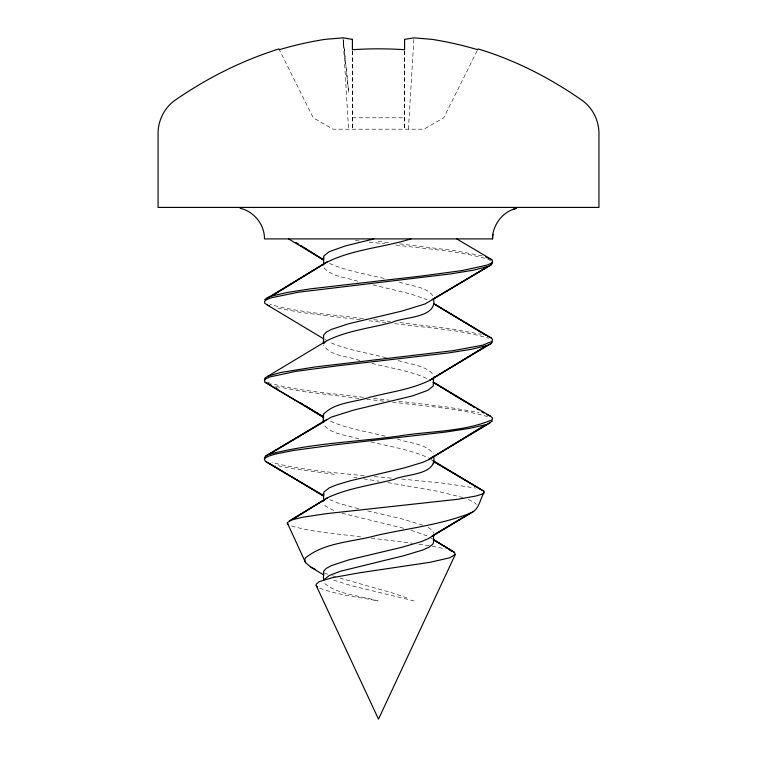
<?xml version="1.0" encoding="UTF-8"?>
<svg xmlns="http://www.w3.org/2000/svg" width="757" height="757" viewBox="0 0 757 757"><rect width="100%" height="100%" fill="white"/><g stroke="black" fill="none" stroke-linecap="round" stroke-linejoin="round"><path stroke-width="0.57" stroke-dasharray="3.79 2.84" d="M404.598 51.183L404.598 129.201L404.598 49.725M408.42 129.201L413.947 37.85M477.147 50.776L443.734 117.789L423.967 129.201L333.033 129.201L313.266 117.789L279.333 49.725M352.402 117.789L404.598 117.789M374.403 476.617L391.426 478.121M364.155 475.727C333.307 472.538 302.071 470.106 271.933 462.518M401.664 479.039L444.993 483.392L475.547 488.047M388.407 242.59L378.5 241.502L378.5 238.9M359.178 240.981L353.5 240.347M369.161 242.089L384.745 243.801M363.275 318.546C332.181 314.439 300.397 312.878 270.079 304.437M373.854 319.719L390.404 321.536M369.113 320.817L385.815 322.652M373.627 398.428L389.287 400.15M398.665 401.191L447.075 407.029L479.181 412.489M366.833 399.289L384.651 401.257M392.429 402.109C424.147 406.367 456.622 407.758 487.499 416.587M399.63 243.839L454.276 250.595L482.124 255.79M395.816 245.031C426.2 248.996 457.162 250.69 486.808 258.828M399.715 322.577L450.737 328.812L481.291 334.272M394.776 323.646C426.125 327.895 458.259 329.181 488.71 338.228M363.369 397.293C332.692 393.385 301.532 391.445 271.508 383.685M358.809 398.4L303.311 391.568L274.98 386.316M360.218 319.833L300.851 312.471L275.747 307.749M371.214 538.151L412.385 543.214M360.663 536.921C337.073 533.515 312.783 532.559 289.922 525.443M334.414 474.336L293.735 468.82L275.236 465.139M418.848 544.122L431.055 546.005M353.756 477.345L357.058 477.847M363.653 478.859L379.143 481.234M387.915 482.606L437.991 491.331L462.716 497.481M432.209 546.213L445.22 548.872M384.178 278.5C365.508 273.816 346.072 270.997 328.462 262.944M372.927 284.869L411.06 294.057L427.194 299.715M386.231 357.701C367.192 352.97 347.472 349.98 329.361 342.145M371.886 363.36C391.464 368.583 412.395 370.788 430.515 380.336M385.199 436.193C366.227 431.395 346.432 428.632 328.529 420.4M370.873 441.851C390.328 446.81 410.691 449.554 429.001 458.117M367.694 510.918L402.071 518.933L423.248 525.301M397.255 439.022C409.168 443.271 425.358 443.29 433.572 453.878M358.865 439.022C347.293 434.792 331.027 434.887 323.4 424.175M399.185 282.039C410.351 286.269 426.73 286.032 433.61 296.886M359.812 360.531C348.125 355.998 330.383 356.556 323.4 344.974M358.553 508.751L338.975 503.377L328.462 499.137M398.248 360.531C409.906 364.533 424.914 364.94 433.458 374.677M357.872 281.33C346.526 277.327 331.509 277.043 323.485 267.183M403.632 528.272L342.069 513.274M414.23 600.963L350.34 585.407L332.493 579.748M411.07 530.25L427.203 535.909M339.902 578.093L390.811 592.466L407.37 598.077M332.418 575.793L335.692 576.853M324.185 573.011L328.046 574.393M319.672 588.208C338.417 595.172 358.591 597.018 378.103 600.963C360.181 595.276 338.256 595.295 323.646 582.578M333.742 510.445L325.605 506.206L323.485 503.377M267.287 382.02L270.429 383.383M468.299 499.459L474.648 502.799L476.418 504.474M487.801 259.131L490.536 260.512M428.084 527.421L432.209 530.25L433.61 533.079M429.796 537.319L432.767 539.135M274.857 386.676L278.841 389.183M325.027 339.316L326.863 340.735M431.168 459.537L432.663 460.947M343.3 40.178L348.684 92.581L343.29 40.14M343.053 37.85L348.58 129.201M352.402 51.183L352.402 129.201L352.402 49.725"/><path stroke-width="1.14" d="M323.4 579.039L323.636 571.261L326.182 568.431L331.396 565.611L348.589 559.953L402.081 547.226L421.45 541.567L428.093 538.738L470.476 513.104C479.105 510.067 479.796 499.601 484.007 492.788L483.893 491.198L433.666 461.543L483.893 491.198M323.476 414.278L323.419 422.056L323.476 414.278C334.935 402.175 354.588 402.412 369.738 397.302C389.808 392.098 410.985 389.533 429.758 380.336L486.742 345.58L490.877 343.744L492.608 341.909M323.4 342.855L323.636 335.077L326.191 332.247L331.396 329.418L348.599 323.759L402.09 311.032L425.074 303.964L491.416 264.647L492.656 262.811M323.901 575.102L311.023 567.239L305.582 562.64L287.206 522.671L327.592 497.718C348.561 487.896 371.999 485.199 394.236 479.332C405.402 473.863 437.574 475.358 433.572 456.074M433.6 299.006C437.196 318.385 403.453 316.7 392.24 322.35C370.419 328.15 347.236 330.601 326.835 340.735L265.007 377.932L264.42 379.749M433.6 535.199L433.449 542.977L432.616 544.397L428.907 547.226L422.652 550.046L403.831 555.704L340.376 571.261L329.323 575.509L323.854 579.748M455.288 554.484L449.686 557.777L430.26 562.262L359.263 572.841L331.831 577.79L319.359 581.603L316.133 584.215L316.189 585.53L378.5 719.15L455.288 554.484L454.389 552.326L433.714 539.921L454.389 552.326M492.561 238.9L492.731 234.452L492.561 238.9L264.458 238.9C264.666 224.592 253.964 211.383 240.083 208.241M492.712 235.19C494.444 222.53 504.001 211.108 516.643 208.307L513.038 209.358M323.466 264.988L323.873 255.875L329.38 251.627L345.211 245.968L373.863 238.9M323.466 501.181L323.864 492.059L329.38 487.82L336.212 484.991L350.359 480.752L403.945 468.015L422.728 462.366L428.964 459.537L492.457 420.996M264.344 457.966L265.593 456.149L331.329 417.107L353.888 410.029L412.546 395.892L428.036 390.233L433.25 385.985L433.581 377.147M323.854 343.564L324.999 342.145M432.644 456.708L428.964 459.537M264.6 299.706L325.538 262.944C351.901 249.223 382.749 247.719 410.89 238.9M429.758 380.336L486.742 345.58L471.602 349.261L448.504 352.942L337.49 365.82L295.987 371.337L270.23 376.854L266.104 378.689L264.392 380.534L265.13 382.37L323.163 416.511M484.007 492.788L481.348 494.397L475.992 496.005L457.72 499.279L326.078 513.71L302.601 517.249L291.577 519.945L327.592 497.718M327.592 261.534L271.545 296.072L266.899 297.889M325.538 262.944L271.545 296.072L287.452 292.429L310.976 288.796L421.195 276.059L461.874 270.609L486.988 265.149L490.99 263.332L492.618 261.506L491.851 259.689L456.736 238.9M326.153 419.936L265.593 456.149M289.344 520.854L325.538 499.137M490.252 422.832L431.14 458.117L485.644 424.677L469.652 428.358L445.864 432.029L334.424 444.908L293.744 450.424L275.236 454.105L269.227 455.941L265.575 457.786L264.344 459.622L265.565 461.467L323.542 495.703L265.565 461.467M324.545 421.346L269.227 454.332C311.316 443.242 355.326 442.012 398.305 436.136C429.389 430.903 462.972 432.247 492.201 419.766L492.485 417.949L490.375 416.132L433.241 382.342M431.717 378.916L490.877 343.744M491.416 264.647L432.219 299.715L487.745 266.492L473.475 270.173L451.087 273.845L298.305 292.24L271.328 297.756L266.729 299.602L264.534 301.437L264.789 303.283L267.495 305.118L323.845 338.918M473.636 511.344L432.219 535.909L470.476 513.104C440.536 524.838 408.155 528.367 376.91 535.322C353.765 541.927 324.157 542.144 305.241 558.155L304.768 560.388L305.582 562.64M267.969 376.106L280.771 372.472L314.78 367.013L453.292 350.642L482.692 345.183L491.69 341.549L492.646 339.732L491.208 337.906L433.752 303.746L475.245 328.775M265.13 382.37L271.649 385.313M485.417 256.784L491.851 259.689M267.495 305.118L269.53 305.856M449.857 550.188L452.563 551.257L433.761 539.741M486.798 414.675L490.375 416.132M487.394 336.089L491.208 337.906M311.023 567.239L315.593 569.595M268.319 384.206L323.561 417.315M288.578 238.9L323.211 259.746L304.674 248.078M477.27 329.995L480.307 331.821M482.332 333.042L486.382 335.483L433.837 303.585M269.227 463.303L323.182 495.911M433.231 382.351L466.028 402.251M468.015 403.453L470.996 405.26M472.983 406.471L474.97 407.673M433.004 460.54L481.045 489.618M433.534 382.181L474.828 407.512M476.844 408.752L478.859 409.982M481.878 411.836L483.893 413.076M296.914 243.215L298.883 244.445M300.851 245.684L308.742 250.614M310.711 251.844L323.532 259.859M295.873 242.571L297.832 243.792M300.766 245.628L302.715 246.848M304.683 405.402L323.58 417.268M300.747 402.989L302.743 404.247M304.73 405.497L323.646 417.419M287.31 523.589L288.218 524.516M316.189 585.53L317.372 586.864M323.4 257.285L323.627 258.705M323.4 493.479L323.636 494.889M433.468 462.366L433.572 463.776M352.402 39.364L352.402 49.725A341.35 305.478 0 0 1 404.598 49.725L404.598 39.364L413.947 37.85L432.048 39.364A345.419 345.419 0 0 1 477.667 49.725L478.064 48.931C515.602 60.191 550.774 78.378 582.795 100.861C592.722 108.298 598.702 120.259 598.938 132.645L598.938 207.409L158.062 207.409L158.062 132.645C158.327 120.316 164.25 108.251 174.205 100.861C206.282 78.454 241.587 60.683 278.936 48.931L279.333 49.725A345.419 345.419 0 0 1 324.961 39.364L343.053 37.85L352.402 39.364"/></g></svg>
